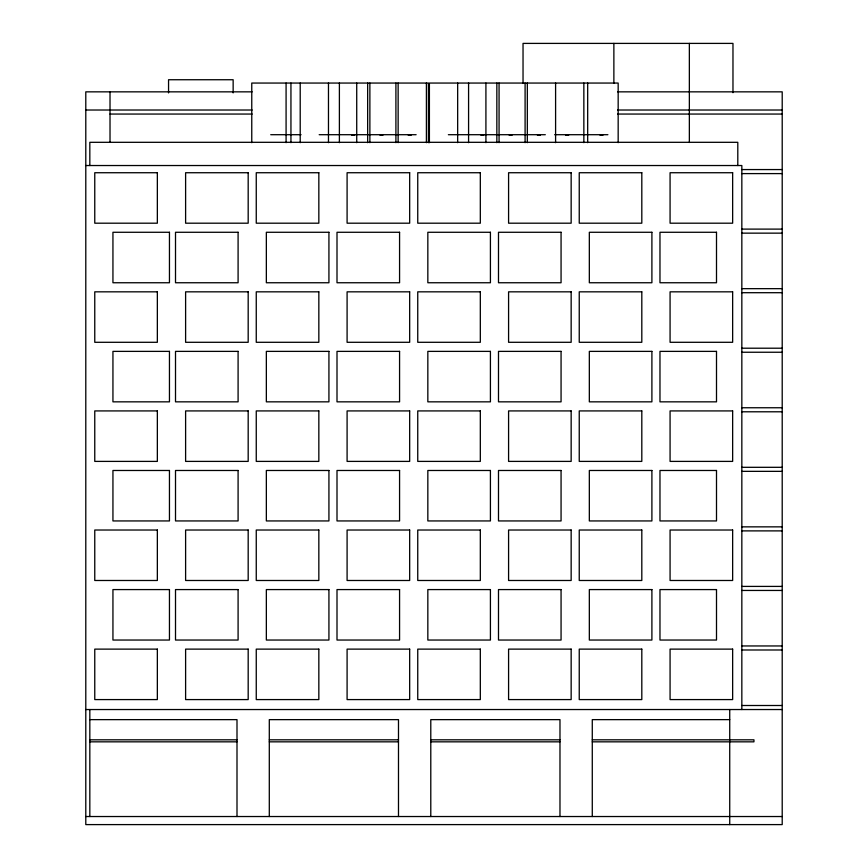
<?xml version="1.0" encoding="UTF-8"?>
<svg xmlns="http://www.w3.org/2000/svg" width="868" height="868" viewBox="0 0 868 868"><rect width="100%" height="100%" fill="white"/><g stroke="black" fill="none" stroke-linecap="round" stroke-linejoin="round"><path stroke-width="1.3" d="M252.143 91.845L85.791 91.845L85.791 824.6L782.209 824.6L782.209 91.845L617.615 91.845M85.791 110.019L252.143 110.019M617.615 110.019L782.209 110.019M110.019 114.055L252.143 114.055M617.615 114.055L782.209 114.055M270.729 134.703L301.055 134.703M319.174 134.703L416.13 134.703M448.365 134.703L545.31 134.703M554.674 134.703L607.893 134.703M351.703 135.169L354.708 135.169M379.956 135.169L382.962 135.169M408.22 135.169L411.226 135.169M480.894 135.169L483.899 135.169M509.147 135.169L512.153 135.169M537.411 135.169L540.417 135.169M565.676 135.169L568.681 135.169M599.994 135.169L602.989 135.169M85.791 165.528L741.836 165.528L741.836 709.536M741.836 169.564L782.209 169.564M741.836 173.6L782.209 173.6M741.836 229.109L782.209 229.109M741.836 233.145L782.209 233.145M741.836 288.664L782.209 288.664M741.836 292.7L782.209 292.7M741.836 348.209L782.209 348.209M741.836 352.245L782.209 352.245M741.836 407.754L782.209 407.754M741.836 411.79L782.209 411.79M741.836 467.309L782.209 467.309M741.836 471.346L782.209 471.346M741.836 526.854L782.209 526.854M741.836 530.89L782.209 530.89M741.836 586.41L782.209 586.41M741.836 590.446L782.209 590.446M741.836 645.955L782.209 645.955M741.836 649.991L782.209 649.991M741.836 705.5L782.209 705.5M85.791 709.547L782.209 709.536M89.827 719.637L236.997 719.637L236.997 816.528M729.728 719.637L592.28 719.637L592.28 816.528M89.827 739.818L236.997 739.818M269.297 739.818L398.488 739.818M430.788 739.818L559.979 739.818M592.28 739.818L753.945 739.818L753.945 741.836L592.28 741.836M89.827 741.836L236.997 741.836M269.297 741.836L398.488 741.836M430.788 741.836L559.979 741.836M85.791 816.528L782.209 816.528M737.8 165.528L737.8 142.309L89.827 142.309L89.827 165.528M732.972 92.692L732.972 43.4L523.035 43.4L523.035 83.371M729.728 709.536L729.728 824.6M689.355 43.4L689.355 142.493M618.168 142.678L618.168 83.057L429.4 83.057L429.4 142.678M613.871 43.4L613.871 83.371M587.679 83.057L587.679 142.678M583.849 83.057L583.849 142.678M559.979 816.528L559.979 719.637L430.788 719.637L430.788 816.528M555.596 83.057L555.596 142.678M527.332 83.057L527.332 142.678M525.097 83.057L525.097 142.678M499.067 83.057L499.067 142.678M496.843 83.057L496.843 142.678M485.917 83.057L485.917 142.678M468.579 83.057L468.579 142.678M457.664 83.057L457.664 142.678M428.423 142.678L428.423 83.057L251.763 83.057L251.763 142.678M426.405 83.057L426.405 142.678M398.488 816.528L398.488 719.637L269.297 719.637L269.297 816.528M398.141 83.057L398.141 142.678M395.906 83.057L395.906 142.678M369.876 83.057L369.876 142.678M367.652 83.057L367.652 142.678M356.726 83.057L356.726 142.678M339.388 83.057L339.388 142.678M328.473 83.057L328.473 142.678M300.209 83.057L300.209 142.678M290.943 83.057L290.943 142.678M286.082 83.057L286.082 142.678M233.145 92.898L233.145 79.737L168.555 79.737L168.555 92.898M110.019 91.845L110.019 142.309M89.827 709.536L89.827 816.528M157.347 172.732L94.764 172.732L94.764 223.195L157.347 223.195L157.347 172.732M248.183 172.732L185.611 172.732L185.611 223.195L248.183 223.195L248.183 172.732M318.838 172.732L256.255 172.732L256.255 223.195L318.838 223.195L318.838 172.732M409.674 172.732L347.091 172.732L347.091 223.195L409.674 223.195L409.674 172.732M480.319 172.732L417.747 172.732L417.747 223.195L480.319 223.195L480.319 172.732M571.155 172.732L508.583 172.732L508.583 223.195L571.155 223.195L571.155 172.732M641.81 172.732L579.238 172.732L579.238 223.195L641.81 223.195L641.81 172.732M732.646 172.732L670.074 172.732L670.074 223.195L732.646 223.195L732.646 172.732M169.455 232.277L112.938 232.277L112.938 282.751L169.455 282.751L169.455 232.277M238.092 232.277L175.51 232.277L175.51 282.751L238.092 282.751L238.092 232.277M328.929 232.277L266.346 232.277L266.346 282.751L328.929 282.751L328.929 232.277M399.573 232.277L337.001 232.277L337.001 282.751L399.573 282.751L399.573 232.277M490.42 232.277L427.837 232.277L427.837 282.751L490.42 282.751L490.42 232.277M561.064 232.277L498.492 232.277L498.492 282.751L561.064 282.751L561.064 232.277M651.901 232.277L589.329 232.277L589.329 282.751L651.901 282.751L651.901 232.277M716.501 232.277L659.973 232.277L659.973 282.751L716.501 282.751L716.501 232.277M157.347 291.832L94.764 291.832L94.764 342.296L157.347 342.296L157.347 291.832M248.183 291.832L185.611 291.832L185.611 342.296L248.183 342.296L248.183 291.832M318.838 291.832L256.255 291.832L256.255 342.296L318.838 342.296L318.838 291.832M409.674 291.832L347.091 291.832L347.091 342.296L409.674 342.296L409.674 291.832M480.319 291.832L417.747 291.832L417.747 342.296L480.319 342.296L480.319 291.832M571.155 291.832L508.583 291.832L508.583 342.296L571.155 342.296L571.155 291.832M641.81 291.832L579.238 291.832L579.238 342.296L641.81 342.296L641.81 291.832M732.646 291.832L670.074 291.832L670.074 342.296L732.646 342.296L732.646 291.832M169.455 351.377L112.938 351.377L112.938 401.841L169.455 401.841L169.455 351.377M238.092 351.377L175.51 351.377L175.51 401.841L238.092 401.841L238.092 351.377M328.929 351.377L266.346 351.377L266.346 401.841L328.929 401.841L328.929 351.377M399.573 351.377L337.001 351.377L337.001 401.841L399.573 401.841L399.573 351.377M490.42 351.377L427.837 351.377L427.837 401.841L490.42 401.841L490.42 351.377M561.064 351.377L498.492 351.377L498.492 401.841L561.064 401.841L561.064 351.377M651.901 351.377L589.329 351.377L589.329 401.841L651.901 401.841L651.901 351.377M716.501 351.377L659.973 351.377L659.973 401.841L716.501 401.841L716.501 351.377M157.347 410.922L94.764 410.922L94.764 461.396L157.347 461.396L157.347 410.922M248.183 410.922L185.611 410.922L185.611 461.396L248.183 461.396L248.183 410.922M318.838 410.922L256.255 410.922L256.255 461.396L318.838 461.396L318.838 410.922M409.674 410.922L347.091 410.922L347.091 461.396L409.674 461.396L409.674 410.922M480.319 410.922L417.747 410.922L417.747 461.396L480.319 461.396L480.319 410.922M571.155 410.922L508.583 410.922L508.583 461.396L571.155 461.396L571.155 410.922M641.81 410.922L579.238 410.922L579.238 461.396L641.81 461.396L641.81 410.922M732.646 410.922L670.074 410.922L670.074 461.396L732.646 461.396L732.646 410.922M169.455 470.478L112.938 470.478L112.938 520.941L169.455 520.941L169.455 470.478M238.092 470.478L175.51 470.478L175.51 520.941L238.092 520.941L238.092 470.478M328.929 470.478L266.346 470.478L266.346 520.941L328.929 520.941L328.929 470.478M399.573 470.478L337.001 470.478L337.001 520.941L399.573 520.941L399.573 470.478M490.42 470.478L427.837 470.478L427.837 520.941L490.42 520.941L490.42 470.478M561.064 470.478L498.492 470.478L498.492 520.941L561.064 520.941L561.064 470.478M651.901 470.478L589.329 470.478L589.329 520.941L651.901 520.941L651.901 470.478M716.501 470.478L659.973 470.478L659.973 520.941L716.501 520.941L716.501 470.478M157.347 530.023L94.764 530.023L94.764 580.486L157.347 580.486L157.347 530.023M248.183 530.023L185.611 530.023L185.611 580.486L248.183 580.486L248.183 530.023M318.838 530.023L256.255 530.023L256.255 580.486L318.838 580.486L318.838 530.023M409.674 530.023L347.091 530.023L347.091 580.486L409.674 580.486L409.674 530.023M480.319 530.023L417.747 530.023L417.747 580.486L480.319 580.486L480.319 530.023M571.155 530.023L508.583 530.023L508.583 580.486L571.155 580.486L571.155 530.023M641.81 530.023L579.238 530.023L579.238 580.486L641.81 580.486L641.81 530.023M732.646 530.023L670.074 530.023L670.074 580.486L732.646 580.486L732.646 530.023M169.455 589.578L112.938 589.578L112.938 640.041L169.455 640.041L169.455 589.578M238.092 589.578L175.51 589.578L175.51 640.041L238.092 640.041L238.092 589.578M328.929 589.578L266.346 589.578L266.346 640.041L328.929 640.041L328.929 589.578M399.573 589.578L337.001 589.578L337.001 640.041L399.573 640.041L399.573 589.578M490.42 589.578L427.837 589.578L427.837 640.041L490.42 640.041L490.42 589.578M561.064 589.578L498.492 589.578L498.492 640.041L561.064 640.041L561.064 589.578M651.901 589.578L589.329 589.578L589.329 640.041L651.901 640.041L651.901 589.578M716.501 589.578L659.973 589.578L659.973 640.041L716.501 640.041L716.501 589.578M157.347 649.123L94.764 649.123L94.764 699.586L157.347 699.586L157.347 649.123M248.183 649.123L185.611 649.123L185.611 699.586L248.183 699.586L248.183 649.123M318.838 649.123L256.255 649.123L256.255 699.586L318.838 699.586L318.838 649.123M409.674 649.123L347.091 649.123L347.091 699.586L409.674 699.586L409.674 649.123M480.319 649.123L417.747 649.123L417.747 699.586L480.319 699.586L480.319 649.123M571.155 649.123L508.583 649.123L508.583 699.586L571.155 699.586L571.155 649.123M641.81 649.123L579.238 649.123L579.238 699.586L641.81 699.586L641.81 649.123M732.646 649.123L670.074 649.123L670.074 699.586L732.646 699.586L732.646 649.123"/></g></svg>
